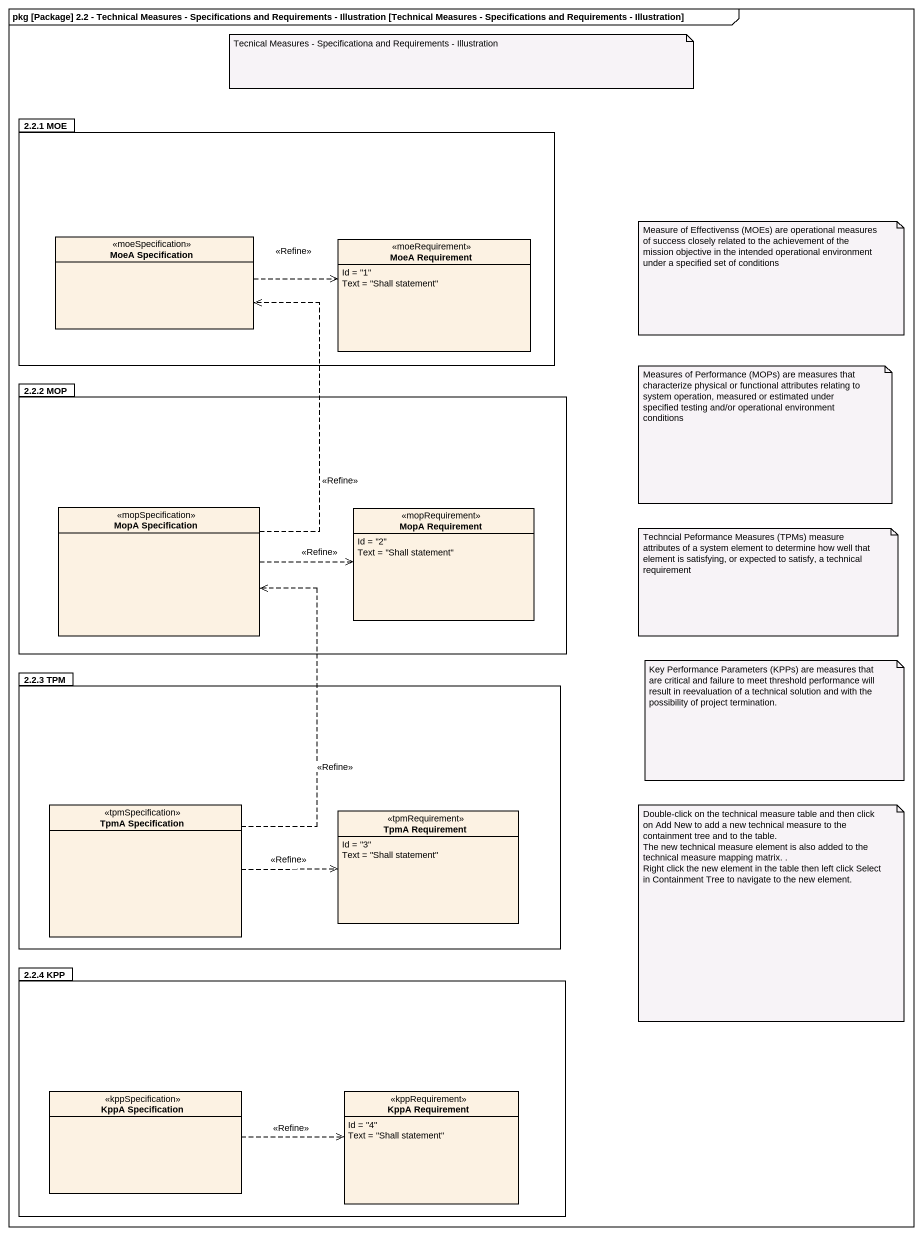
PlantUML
@startuml
mainframe pkg [Package] 2.2 - Technical Measures - Specifications and Requirements - Illustration [Technical Measures - Specifications and Requirements - Illustration]
hide circle
hide empty members
package "2.2.1 MOE" as p2_2_1_MOE {
  class "MoeA Specification" as MoeA_Specification <<moeSpecification>>
  class "MoeA Requirement" as MoeA_Requirement <<moeRequirement>> {
    Id = "1"
    Text = "Shall statement"
  }
}
package "2.2.2 MOP" as p2_2_2_MOP {
  class "MopA Specification" as MopA_Specification <<mopSpecification>>
  class "MopA Requirement" as MopA_Requirement <<mopRequirement>> {
    Id = "2"
    Text = "Shall statement"
  }
}
package "2.2.3 TPM" as p2_2_3_TPM {
  class "TpmA Specification" as TpmA_Specification <<tpmSpecification>>
  class "TpmA Requirement" as TpmA_Requirement <<tpmRequirement>> {
    Id = "3"
    Text = "Shall statement"
  }
}
package "2.2.4 KPP" as p2_2_4_KPP {
  class "KppA Specification" as KppA_Specification <<kppSpecification>>
  class "KppA Requirement" as KppA_Requirement <<kppRequirement>> {
    Id = "4"
    Text = "Shall statement"
  }
}
MoeA_Specification .right.> MoeA_Requirement : <<Refine>>
MopA_Specification .up.> MoeA_Specification : <<Refine>>
MopA_Specification .right.> MopA_Requirement : <<Refine>>
TpmA_Specification .up.> MopA_Specification : <<Refine>>
TpmA_Specification .right.> TpmA_Requirement : <<Refine>>
KppA_Specification .right.> KppA_Requirement : <<Refine>>
note as N1
  Tecnical Measures - Specificationa and Requirements - Illustration
end note
note as N2
  Measure of Effectivenss (MOEs) are operational measures of success closely related to the achievement of the mission objective in the intended operational environment under a specified set of conditions
end note
note as N3
  Measures of Performance (MOPs) are measures that characterize physical or functional attributes relating to system operation, measured or estimated under specified testing and/or operational environment conditions
end note
note as N4
  Techncial Peformance Measures (TPMs) measure attributes of a system element to determine how well that element is satisfying, or expected to satisfy, a technical requirement
end note
note as N5
  Key Performance Parameters (KPPs) are measures that are critical and failure to meet threshold performance will result in reevaluation of a technical solution and with the possibility of project termination.
end note
note as N6
  Double-click on the technical measure table and then click on Add New to add a new technical measure to the containment tree and to the table.
  The new technical measure element is also added to the technical measure mapping matrix. .
  Right click the new element in the table then left click Select in Containment Tree to navigate to the new element.
end note
@enduml
